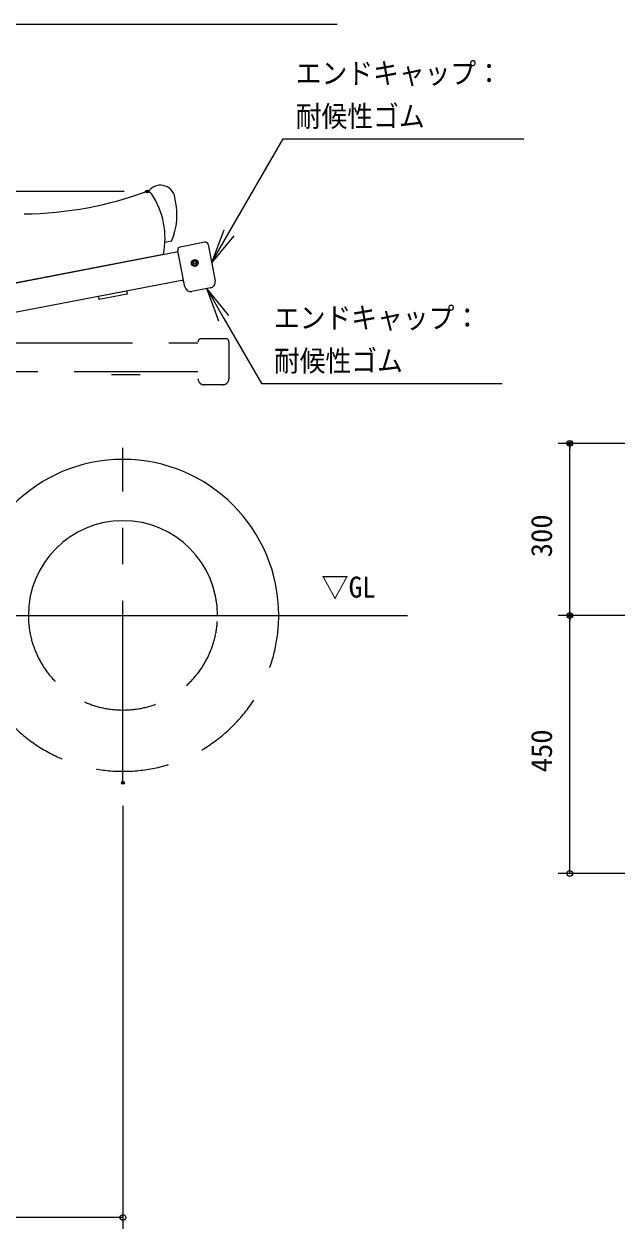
# Model space of a CAD drawing. Units: millimetres at full size, sheet at 1:10; details may follow other scales. Extents: x 5 to 8405, y -9 to 5949.
# Drawn here: x 2794 to 3829, y 1074 to 3176 of the extents above; entities that cross this region are included whole.
import ezdxf
from ezdxf.enums import TextEntityAlignment as Align

# ---------------------------------------------------------------- set-up
doc = ezdxf.new("R2010")
doc.units = ezdxf.units.MM
doc.header["$LTSCALE"] = 10
doc.header["$PDMODE"] = 32
doc.header["$PDSIZE"] = 5
for name, pattern in [('USER1', [19.05, 12.7, -6.35]), ('USER2', [50.8, 31.75, -6.35, 6.35, -6.35]), ('USER3', [63.5, 31.75, -6.35, 6.35, -6.35, 6.35, -6.35])]:
    doc.linetypes.add(name, pattern=pattern)
doc.layers.add('LY_5', color=7, linetype='Continuous', lineweight=0)
doc.layers.add('LY_6', color=7, linetype='Continuous', lineweight=0)
doc.styles.add('ＭＳ ゴシック', font='')
doc.styles.get('ＭＳ ゴシック').set_extended_font_data('MS Gothic')

# ---------------------------------------------------------------- blocks, each defined once
blk = doc.blocks.new('-016-_DOTBLANK')
at = {"color": 7, "linetype": 'Continuous', "lineweight": 0}
blk.add_line((-0.5, 0), (-1, 0), dxfattribs=at)
blk.add_circle((0, 0), 0.5, dxfattribs=at)
blk = doc.blocks.new('-003-_U3')
at = {"color": 7, "linetype": 'Continuous', "lineweight": 0}
for p, q in [((-1, 0.1667), (0, 0)), ((0, 0), (-1, 0)), ((-1, -0.1667), (0, 0))]:
    blk.add_line(p, q, dxfattribs=at)

msp = doc.modelspace()

# ---------------------------------------------------------------- linework, layer by layer
at = {"layer": 'LY_5'}
for p, q in [((3051.7, 2797.08), (3040.25, 2794.87)), ((3109.91, 2795.08), (3066.71, 2786.76)), ((1391.89, 2456.8), (3063.12, 2778.94)), ((3037.59, 2774.02), (2684.1, 2705.88)), ((3062.94, 2779.92), (3062.75, 2780.9)), ((3073.34, 2725.91), (3062.94, 2779.92)), ((3115.77, 2791.12), (3127.98, 2727.79)), ((2331.49, 2586.99), (3072.59, 2729.84)), ((2924.32, 2701.26), (2973.41, 2710.72)), ((2973.41, 2710.72), (2974.55, 2704.83)), ((3071.61, 2729.65), (3072.59, 2729.84)), ((3072.17, 2726.71), (3071.61, 2729.65)), ((3073.16, 2726.89), (3072.17, 2726.71)), ((3074.95, 2717.57), (3073.34, 2725.91)), ((3119.65, 2715.49), (3087.25, 2709.24)), ((2925.45, 2695.37), (2924.32, 2701.26)), ((2974.55, 2704.83), (2925.45, 2695.37)), ((2277.25, 2144.48), (3464, 2144.48))]:
    msp.add_line(p, q, dxfattribs=at)
at = {"layer": 'LY_5', "linetype": 'USER3'}
for p, q in [((3147, 2626.73), (3103, 2626.73)), ((1396, 2619.73), (3098, 2619.73)), ((3152, 2621.73), (3152, 2557.23)), ((2247, 2569.73), (3098, 2569.73)), ((2997, 2563.73), (2947, 2563.73)), ((3141.5, 2546.73), (3108.5, 2546.73))]:
    msp.add_line(p, q, dxfattribs=at)
at = {"layer": 'LY_5', "linetype": 'USER2'}
msp.add_line((2967, 1852.48), (2967, 2436.48), dxfattribs=at)
at = {"layer": 'LY_5'}
for radius in [6, 4.75, 2.4]:
    msp.add_circle((3092.4, 2759.12), radius, dxfattribs=at)
for centre, radius, start, end in [((2790.07, 3469.77), 625.03, 270.39393, 290.8572), ((3008.99, 2873.67), 10, 33.35767, 110.16596), ((3032.24, 2868.82), 25.89, 1.58611, 139.31874), ((2900.26, 2802.09), 140.18, 348.44518, 33.35767), ((2947.41, 2842.84), 113.89, 336.30874, 13.55714), ((3110.86, 2790.17), 5, 10.91, 100.91), ((3067.66, 2781.85), 5, 100.91, 190.91), ((3085.26, 2719.55), 10.5, 190.91, 280.90993), ((3117.67, 2725.8), 10.5, 280.90994, 10.91), ((2967, 2144.48), 272, 0, 180), ((2967, 2144.48), 165.1, 0, 180)]:
    msp.add_arc(centre, radius, start, end, dxfattribs=at)
at = {"layer": 'LY_5', "linetype": 'USER3'}
for centre, radius, start, end in [((3103, 2621.73), 5, 90, 180), ((3147, 2621.73), 5, 0, 90), ((3108.5, 2557.23), 10.5, 180, 269.99993), ((3141.5, 2557.23), 10.5, 269.99994, 0)]:
    msp.add_arc(centre, radius, start, end, dxfattribs=at)
at = {"layer": 'LY_5', "linetype": 'USER1'}
for radius in [272, 165.1]:
    msp.add_arc((2967, 2144.48), radius, 180, 0, dxfattribs=at)
at = {"layer": 'LY_6'}
for p, q in [((2777.54, 3175.63), (2797.54, 3175.63)), ((2797.54, 3175.63), (3341.06, 3175.63)), ((3151.87, 2811.42), (3246.68, 2975.63)), ((3246.68, 2975.63), (3266.68, 2975.63)), ((3266.68, 2975.63), (3666.89, 2975.63)), ((2968.99, 2883.67), (535, 2883.67)), ((3143.27, 2662.3), (3208.61, 2549.13)), ((3208.61, 2549.13), (3228.61, 2549.13)), ((3228.61, 2549.13), (3628.81, 2549.13)), ((4247, 2444.48), (3727, 2444.48)), ((3747, 2144.48), (3747, 2444.48)), ((4107, 2144.48), (3727, 2144.48)), ((4107, 2144.48), (3727, 2144.48)), ((3747, 1694.48), (3747, 2144.48)), ((2967, 1812.48), (2967, 1074.48)), ((4107, 1694.48), (3727, 1694.48)), ((2967, 1094.48), (1527, 1094.48))]:
    msp.add_line(p, q, dxfattribs=at)
for p in [(3008.99, 2883.67), (3747, 2444.48), (3747, 2144.48), (2967, 1852.48)]:
    msp.add_point(p, dxfattribs=at)

# ---------------------------------------------------------------- block references
for name, p, xscale, yscale, rotation in [('-003-_U3', (3121.87, 2759.45), 60, 60, 240), ('-003-_U3', (3113.27, 2714.26), 60, 60, 120), ('-016-_DOTBLANK', (3747, 2444.48), 10, 10, 90), ('-016-_DOTBLANK', (3747, 2144.48), 10, 10, 270), ('-016-_DOTBLANK', (3747, 2144.48), 10, 10, 90), ('-016-_DOTBLANK', (3747, 1694.48), 10, 10, 270)]:
    msp.add_blockref(name, p, dxfattribs=dict(at, xscale=xscale, yscale=yscale, rotation=rotation))
at = {"layer": 'LY_6', "xscale": 10, "yscale": 10}
msp.add_blockref('-016-_DOTBLANK', (2967, 1094.48), dxfattribs=at)

# ---------------------------------------------------------------- texts
at = {"layer": 'LY_6', "style": 'ＭＳ ゴシック'}
for s, width, p in [('エンドキャップ：', 0.9, (3268.68, 3060.63)), ('耐候性ゴム', 0.9, (3268.68, 2985.63)), ('エンドキャップ：', 0.9, (3230.61, 2634.13)), ('耐候性ゴム', 0.9, (3230.61, 2559.13)), ('▽GL', 0.95, (3313.5, 2164.48))]:
    msp.add_text(s, height=36.66, dxfattribs=dict(at, width=width)).set_placement(p, align=Align.BOTTOM_LEFT)
for s, p in [('300', (3727, 2245.74)), ('450', (3727, 1870.74))]:
    msp.add_text(s, height=36.66, rotation=90, dxfattribs=at).set_placement(p, align=Align.BOTTOM_LEFT)

doc.saveas('drawing.dxf')
